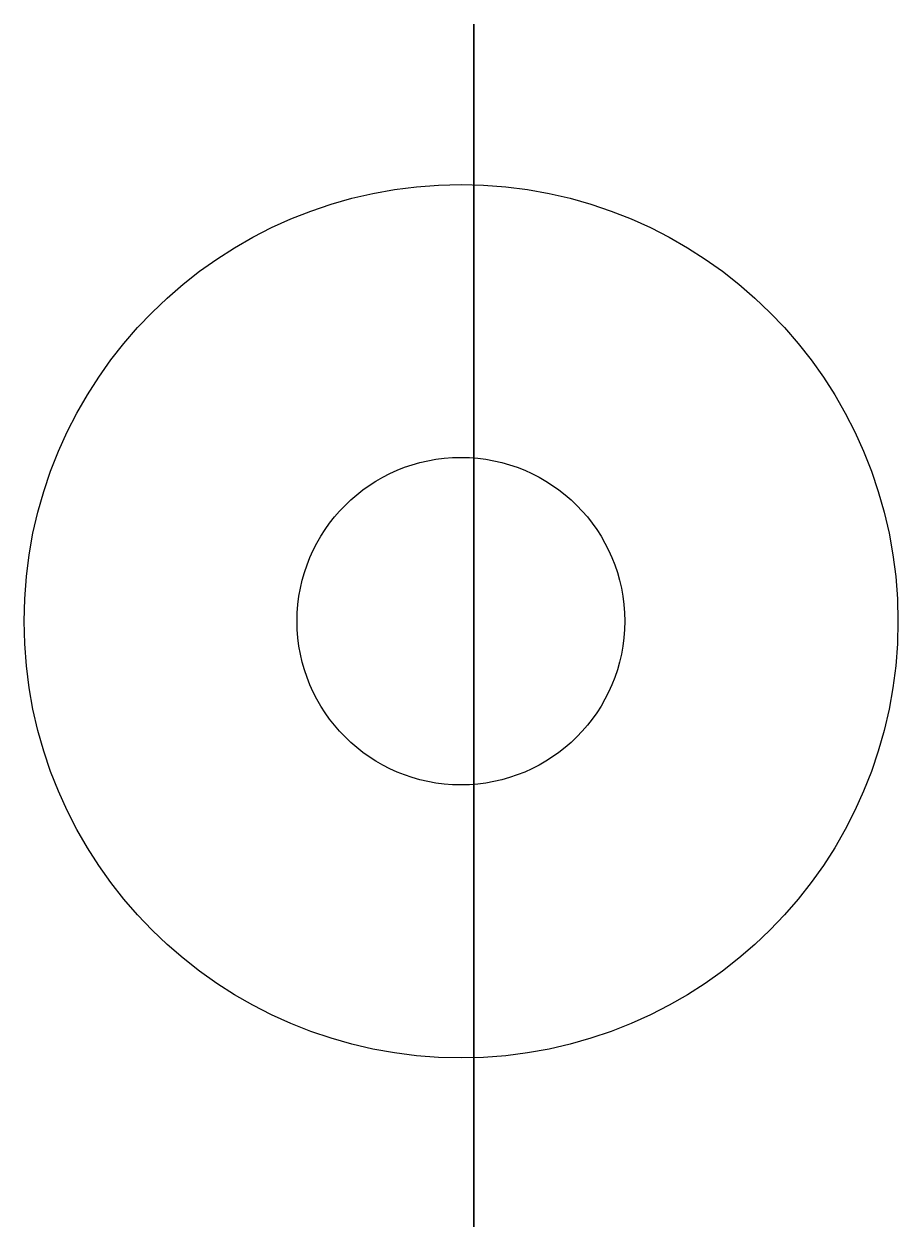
# Model space of a CAD drawing. Header units: millimetres. Extents: x -4 to 4, y -5.5 to 5.5.
import ezdxf

# ---------------------------------------------------------------- set-up
doc = ezdxf.new("R2010")
doc.units = ezdxf.units.MM
doc.header["$MEASUREMENT"] = 0
doc.layers.get('0').update_dxf_attribs({"true_color": 0xc2ced6})

msp = doc.modelspace()

# ---------------------------------------------------------------- linework, layer by layer
at = {"extrusion": (0, 0, -1)}
msp.add_line((0.12, 3.99), (0.12, -4.01), dxfattribs=at)
at = {"extrusion": (-1, -1.77333e-16, 0)}
msp.add_line((0.12, -4.011, -4.462), (0.12, -0.012, -4.431), dxfattribs=at)
for centre, radius in [((0.037, -4.462, -0.12), 5.509), ((0.019, -6.966, -0.12), 1.491)]:
    msp.add_circle(centre, radius, dxfattribs=at)
for centre, radius in [((0.002, 0.002), 4), ((0.001, 0.003), 1.5)]:
    msp.add_circle(centre, radius)

doc.saveas('drawing.dxf')
